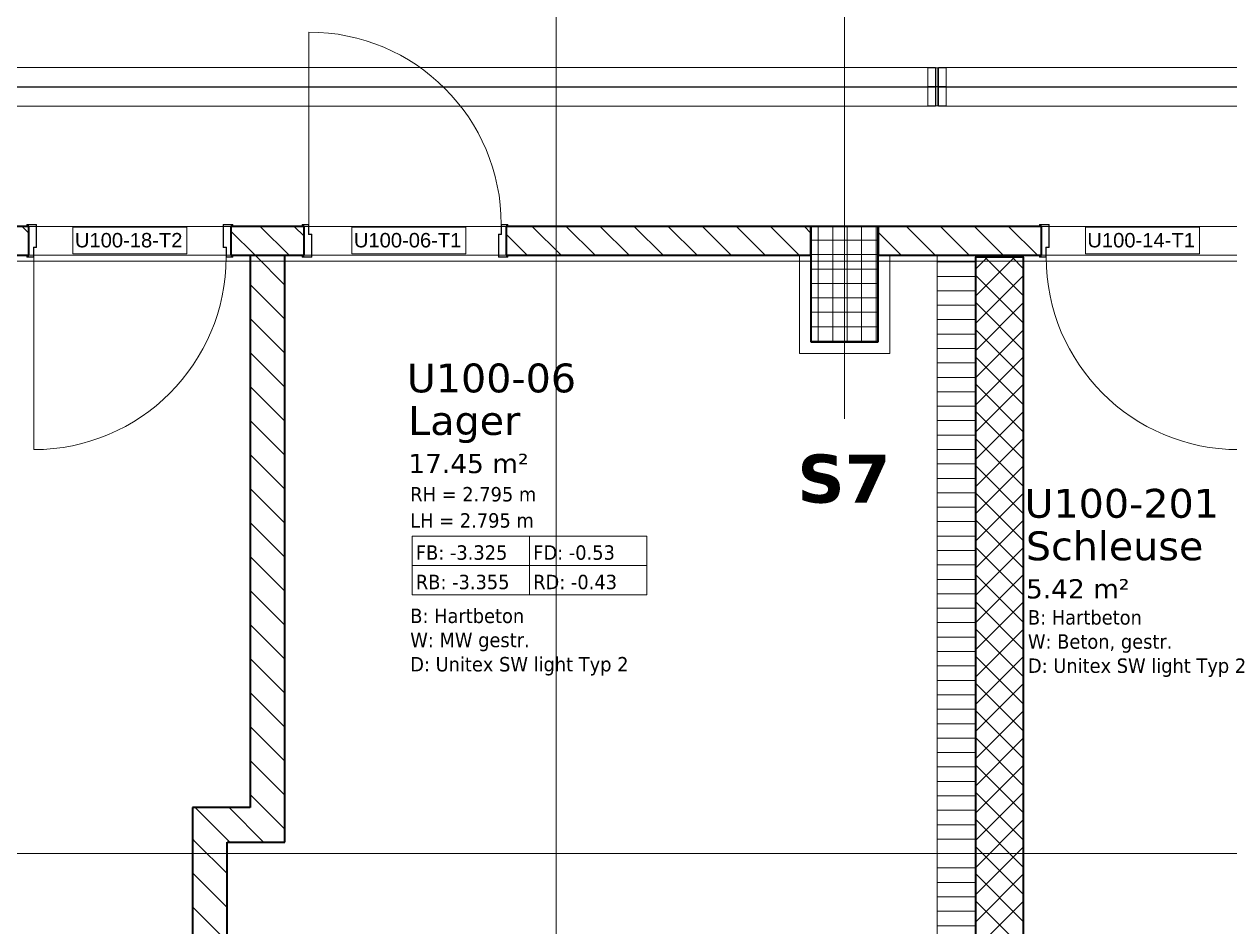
# Model space of a CAD drawing. Extents: x -982 to 937, y -179 to 616.
# Drawn here: x -334.8 to -209.4, y 153.2 to 247 of the extents above; entities that cross this region are included whole.
import ezdxf
from ezdxf.lldxf.tags import DXFTag

# ---------------------------------------------------------------- set-up
doc = ezdxf.new("R2010")
doc.units = 0
doc.layers.get('0').update_dxf_attribs({"lineweight": 13})
for name, color, linetype, lineweight in [('A-AREA-____-IDEN', 7, 'Continuous', 5), ('A-DOOR-____-IDEN', 7, 'Continuous', 5), ('A-DOOR-____-OTLN', 7, 'Continuous', 9), ('A-DOOR-FRAM-MCUT', 7, 'Continuous', 9), ('A-DOOR-OPNG-OTLN', 7, 'Continuous', 9), ('A-FLOR-____-OTLN', 7, 'Continuous', 9), ('A-FLOR-____-OVHD', 7, 'Strichpunkt - Fein', 9), ('A-WALL-____-MCUT', 7, 'Continuous', 35), ('A-WALL-____-PATT', 7, 'Continuous', 35), ('S-COLS-____-MCUT', 7, 'Continuous', 35), ('S-COLS-____-OTLN', 7, 'Continuous', 9), ('S-GRID-____-OTLN', 7, 'Continuous', 5)]:
    doc.layers.add(name, color=color, linetype=linetype, lineweight=lineweight)
doc.layers.add('EL01_WAN_Röhre Boden', color=7, linetype='Continuous', lineweight=13, true_color=0xff6666)
doc.layers.add('S-GRID-____-IDEN', color=7, linetype='Continuous', lineweight=9, true_color=0x5555aa)
doc.styles.get("Standard").update_dxf_attribs({"font": 'arial.ttf'})
tags = doc.linetypes.add('_Rasterlinie_', pattern=[0.375, 0.2, -0.05, 0.075, -0.05]).pattern_tags.tags
tags[10:11] = [DXFTag(74, 4), DXFTag(75, 0), DXFTag(340, '0'), DXFTag(46, 1.0), DXFTag(50, 0.0), DXFTag(44, 0.0), DXFTag(45, 0.0)]
tags[8:9] = [DXFTag(74, 4), DXFTag(75, 0), DXFTag(340, '0'), DXFTag(46, 1.0), DXFTag(50, 0.0), DXFTag(44, 0.0), DXFTag(45, 0.0)]
tags[6:7] = [DXFTag(74, 4), DXFTag(75, 0), DXFTag(340, '0'), DXFTag(46, 1.0), DXFTag(50, 0.0), DXFTag(44, 0.0), DXFTag(45, 0.0)]
tags[4:5] = [DXFTag(74, 4), DXFTag(75, 0), DXFTag(340, '0'), DXFTag(46, 1.0), DXFTag(50, 0.0), DXFTag(44, 0.0), DXFTag(45, 0.0)]
tags = doc.linetypes.add('ACAD_ISO03W100', pattern=[30, 12, -18]).pattern_tags.tags
tags[6:7] = [DXFTag(74, 4), DXFTag(75, 0), DXFTag(340, '0'), DXFTag(46, 0.0), DXFTag(50, 0.0), DXFTag(44, 0.0), DXFTag(45, 0.0)]
tags[4:5] = [DXFTag(74, 4), DXFTag(75, 0), DXFTag(340, '0'), DXFTag(46, 0.0), DXFTag(50, 0.0), DXFTag(44, 0.0), DXFTag(45, 0.0)]
tags = doc.linetypes.add('Grundrissdarstellung Sturz', pattern=[0.25, 0.15, -0.05, 0, -0.05]).pattern_tags.tags
tags[10:11] = [DXFTag(74, 4), DXFTag(75, 0), DXFTag(340, '0'), DXFTag(46, 1.0), DXFTag(50, 0.0), DXFTag(44, 0.0), DXFTag(45, 0.0)]
tags[8:9] = [DXFTag(74, 4), DXFTag(75, 0), DXFTag(340, '0'), DXFTag(46, 1.0), DXFTag(50, 0.0), DXFTag(44, 0.0), DXFTag(45, 0.0)]
tags[6:7] = [DXFTag(74, 4), DXFTag(75, 0), DXFTag(340, '0'), DXFTag(46, 1.0), DXFTag(50, 0.0), DXFTag(44, 0.0), DXFTag(45, 0.0)]
tags[4:5] = [DXFTag(74, 4), DXFTag(75, 0), DXFTag(340, '0'), DXFTag(46, 1.0), DXFTag(50, 0.0), DXFTag(44, 0.0), DXFTag(45, 0.0)]
tags = doc.linetypes.add('Strichpunkt - Fein', pattern=[0.2, 0.1, -0.05, 0, -0.05]).pattern_tags.tags
tags[10:11] = [DXFTag(74, 4), DXFTag(75, 0), DXFTag(340, '0'), DXFTag(46, 1.0), DXFTag(50, 0.0), DXFTag(44, 0.0), DXFTag(45, 0.0)]
tags[8:9] = [DXFTag(74, 4), DXFTag(75, 0), DXFTag(340, '0'), DXFTag(46, 1.0), DXFTag(50, 0.0), DXFTag(44, 0.0), DXFTag(45, 0.0)]
tags[6:7] = [DXFTag(74, 4), DXFTag(75, 0), DXFTag(340, '0'), DXFTag(46, 1.0), DXFTag(50, 0.0), DXFTag(44, 0.0), DXFTag(45, 0.0)]
tags[4:5] = [DXFTag(74, 4), DXFTag(75, 0), DXFTag(340, '0'), DXFTag(46, 1.0), DXFTag(50, 0.0), DXFTag(44, 0.0), DXFTag(45, 0.0)]
tags = doc.linetypes.add('STRICHPUNKT2', pattern=[12.7, 6.35, -3.175, 0, -3.175]).pattern_tags.tags
tags[10:11] = [DXFTag(74, 4), DXFTag(75, 0), DXFTag(340, '0'), DXFTag(46, 0.0), DXFTag(50, 0.0), DXFTag(44, 0.0), DXFTag(45, 0.0)]
tags[8:9] = [DXFTag(74, 4), DXFTag(75, 0), DXFTag(340, '0'), DXFTag(46, 0.0), DXFTag(50, 0.0), DXFTag(44, 0.0), DXFTag(45, 0.0)]
tags[6:7] = [DXFTag(74, 4), DXFTag(75, 0), DXFTag(340, '0'), DXFTag(46, 0.0), DXFTag(50, 0.0), DXFTag(44, 0.0), DXFTag(45, 0.0)]
tags[4:5] = [DXFTag(74, 4), DXFTag(75, 0), DXFTag(340, '0'), DXFTag(46, 0.0), DXFTag(50, 0.0), DXFTag(44, 0.0), DXFTag(45, 0.0)]

# ---------------------------------------------------------------- blocks, each defined once
blk = doc.blocks.new('Referenz-A0UJ2GQRXE', base_point=(-954.02, -167.52))
at = {"layer": 'A-AREA-____-IDEN', "color": 0, "linetype": 'Continuous', "ltscale": 0.13}
for p, q in [((-294.43, 193.8), (-270.03, 193.8)), ((-294.43, 187.68), (-294.43, 193.8)), ((-282.23, 193.8), (-282.23, 187.68)), ((-270.03, 193.8), (-270.03, 187.68)), ((-294.43, 190.74), (-270.03, 190.74)), ((-270.03, 187.68), (-294.43, 187.68))]:
    blk.add_line(p, q, dxfattribs=at)
at = {"layer": 'A-DOOR-____-IDEN', "color": 0, "linetype": 'Continuous', "ltscale": 0.13}
for p, q in [((-329.68, 225.93), (-317.84, 225.93)), ((-329.68, 223.15), (-329.68, 225.93)), ((-317.84, 225.93), (-317.84, 223.15)), ((-300.68, 225.93), (-288.84, 225.93)), ((-300.68, 223.15), (-300.68, 225.93)), ((-288.84, 225.93), (-288.84, 223.15)), ((-224.43, 225.93), (-212.59, 225.93)), ((-224.43, 223.15), (-224.43, 225.93)), ((-212.59, 225.93), (-212.59, 223.15)), ((-317.84, 223.15), (-329.68, 223.15)), ((-288.84, 223.15), (-300.68, 223.15)), ((-212.59, 223.15), (-224.43, 223.15))]:
    blk.add_line(p, q, dxfattribs=at)
at = {"layer": 'A-DOOR-____-OTLN', "color": 0, "linetype": 'Grundrissdarstellung Sturz', "ltscale": 0.13}
for p, q in [((-313.26, 225.99), (-334.26, 225.99)), ((-284.66, 225.99), (-305.66, 225.99)), ((-229.01, 225.99), (-208.01, 225.99)), ((-313.26, 222.99), (-334.26, 222.99)), ((-284.66, 222.99), (-305.66, 222.99)), ((-229.01, 222.99), (-208.01, 222.99))]:
    blk.add_line(p, q, dxfattribs=at)
at = {"layer": 'A-DOOR-FRAM-MCUT', "color": 0, "linetype": 'Continuous', "ltscale": 0.13}
for p, q in [((-333.46, 226.19), (-334.46, 226.19)), ((-334.46, 226.19), (-334.46, 225.99)), ((-334.46, 225.99), (-334.42, 225.99)), ((-334.42, 225.99), (-334.42, 226.15)), ((-334.42, 226.15), (-333.5, 226.15)), ((-333.5, 226.15), (-333.5, 223.83)), ((-333.46, 223.79), (-333.46, 226.19)), ((-313.06, 226.19), (-314.06, 226.19)), ((-314.06, 226.19), (-314.06, 223.79)), ((-314.02, 223.83), (-314.02, 226.15)), ((-314.02, 226.15), (-313.1, 226.15)), ((-313.1, 226.15), (-313.1, 225.99)), ((-313.1, 225.99), (-313.06, 225.99)), ((-313.06, 225.99), (-313.06, 226.19)), ((-305.86, 225.99), (-305.86, 226.19)), ((-305.86, 226.19), (-305.16, 226.19)), ((-305.82, 225.99), (-305.86, 225.99)), ((-305.82, 226.15), (-305.82, 225.99)), ((-305.2, 226.15), (-305.82, 226.15)), ((-305.2, 225.15), (-305.2, 226.15)), ((-305.16, 226.19), (-305.16, 225.19)), ((-285.16, 225.19), (-285.16, 226.19)), ((-285.16, 226.19), (-284.46, 226.19)), ((-285.12, 226.15), (-285.12, 225.15)), ((-284.5, 226.15), (-285.12, 226.15)), ((-284.5, 225.99), (-284.5, 226.15)), ((-284.46, 225.99), (-284.5, 225.99)), ((-284.46, 226.19), (-284.46, 225.99)), ((-229.21, 226.19), (-228.21, 226.19)), ((-229.21, 225.99), (-229.21, 226.19)), ((-229.17, 225.99), (-229.21, 225.99)), ((-229.17, 226.15), (-229.17, 225.99)), ((-228.25, 226.15), (-229.17, 226.15)), ((-228.25, 223.83), (-228.25, 226.15)), ((-228.21, 226.19), (-228.21, 223.79)), ((-304.9, 225.15), (-305.2, 225.15)), ((-305.16, 225.19), (-304.86, 225.19)), ((-304.9, 222.83), (-304.9, 225.15)), ((-304.86, 225.19), (-304.86, 222.79)), ((-285.46, 225.19), (-285.16, 225.19)), ((-285.46, 222.79), (-285.46, 225.19)), ((-285.42, 225.15), (-285.42, 222.83)), ((-285.12, 225.15), (-285.42, 225.15)), ((-333.5, 223.83), (-333.8, 223.83)), ((-333.8, 223.83), (-333.8, 222.83)), ((-333.76, 222.79), (-333.76, 223.79)), ((-333.76, 223.79), (-333.46, 223.79)), ((-314.06, 223.79), (-313.76, 223.79)), ((-313.72, 223.83), (-314.02, 223.83)), ((-313.76, 223.79), (-313.76, 222.79)), ((-313.72, 222.83), (-313.72, 223.83)), ((-228.55, 223.83), (-228.25, 223.83)), ((-228.55, 222.83), (-228.55, 223.83)), ((-228.51, 223.79), (-228.51, 222.79)), ((-228.21, 223.79), (-228.51, 223.79)), ((-334.42, 222.99), (-334.46, 222.99)), ((-334.46, 222.99), (-334.46, 222.79)), ((-334.46, 222.79), (-333.76, 222.79)), ((-334.42, 222.83), (-334.42, 222.99)), ((-333.8, 222.83), (-334.42, 222.83)), ((-313.76, 222.79), (-313.06, 222.79)), ((-313.1, 222.83), (-313.72, 222.83)), ((-313.06, 222.99), (-313.1, 222.99)), ((-313.1, 222.99), (-313.1, 222.83)), ((-313.06, 222.79), (-313.06, 222.99)), ((-305.86, 222.99), (-305.82, 222.99)), ((-305.86, 222.79), (-305.86, 222.99)), ((-304.86, 222.79), (-305.86, 222.79)), ((-305.82, 222.99), (-305.82, 222.83)), ((-305.82, 222.83), (-304.9, 222.83)), ((-284.46, 222.79), (-285.46, 222.79)), ((-285.42, 222.83), (-284.5, 222.83)), ((-284.5, 222.99), (-284.46, 222.99)), ((-284.5, 222.83), (-284.5, 222.99)), ((-284.46, 222.99), (-284.46, 222.79)), ((-229.21, 222.99), (-229.17, 222.99)), ((-229.21, 222.79), (-229.21, 222.99)), ((-228.51, 222.79), (-229.21, 222.79)), ((-229.17, 222.99), (-229.17, 222.83)), ((-229.17, 222.83), (-228.55, 222.83))]:
    blk.add_line(p, q, dxfattribs=at)
at = {"layer": 'A-DOOR-OPNG-OTLN', "color": 0, "linetype": 'Continuous', "ltscale": 0.13}
for p, q in [((-305.16, 226.19), (-305.16, 246.19)), ((-333.76, 222.79), (-333.76, 202.79))]:
    blk.add_line(p, q, dxfattribs=at)
for centre, major_axis in [((-305.16, 226.19), (20, 0)), ((-333.76, 222.79), (0, -20)), ((-208.51, 222.79), (-20, 0))]:
    blk.add_ellipse(centre, major_axis=major_axis, ratio=1, start_param=0, end_param=1.570796, dxfattribs=at)
at = {"layer": 'A-FLOR-____-OTLN', "color": 0, "linetype": 'Continuous', "ltscale": 0.13}
for p, q in [((-334.26, 225.99), (-333.5, 225.99)), ((-333.46, 225.99), (-314.06, 225.99)), ((-314.02, 225.99), (-313.26, 225.99)), ((-305.66, 225.99), (-305.2, 225.99)), ((-305.16, 225.99), (-285.16, 225.99)), ((-285.12, 225.99), (-284.66, 225.99)), ((-333.8, 222.99), (-334.26, 222.99)), ((-313.76, 222.99), (-333.76, 222.99)), ((-313.26, 222.99), (-313.72, 222.99)), ((-304.9, 222.99), (-305.66, 222.99)), ((-285.46, 222.99), (-304.86, 222.99)), ((-284.66, 222.99), (-285.42, 222.99)), ((-230.86, 222.99), (-230.86, 222.79))]:
    blk.add_line(p, q, dxfattribs=at)
at = {"layer": 'A-FLOR-____-OVHD', "color": 0, "linetype": 'Strichpunkt - Fein', "ltscale": 0.13}
for p, q in [((-254.16, 222.99), (-254.16, 212.79)), ((-244.76, 212.79), (-244.76, 222.99)), ((-254.16, 212.79), (-244.76, 212.79))]:
    blk.add_line(p, q, dxfattribs=at)
at = {"layer": 'A-WALL-____-MCUT', "color": 0, "linetype": 'Continuous', "ltscale": 0.35}
for p, q in [((-334.26, 225.99), (-355.76, 225.99)), ((-334.26, 222.99), (-334.26, 225.99)), ((-305.66, 225.99), (-313.26, 225.99)), ((-313.26, 225.99), (-313.26, 222.99)), ((-305.66, 222.99), (-305.66, 225.99)), ((-252.96, 225.99), (-284.66, 225.99)), ((-284.66, 225.99), (-284.66, 222.99)), ((-252.96, 222.99), (-252.96, 225.99)), ((-229.01, 225.99), (-245.96, 225.99)), ((-245.96, 225.99), (-245.96, 222.99)), ((-229.01, 222.99), (-229.01, 225.99)), ((-336.26, 222.99), (-334.26, 222.99)), ((-313.26, 222.99), (-305.66, 222.99)), ((-311.26, 222.99), (-311.26, 165.59)), ((-307.66, 161.99), (-307.66, 222.99)), ((-284.66, 222.99), (-252.96, 222.99)), ((-245.96, 222.99), (-229.01, 222.99)), ((-235.86, 222.79), (-235.86, 118.59)), ((-230.86, 222.79), (-235.86, 222.79)), ((-230.86, 118.59), (-230.86, 222.79)), ((-317.26, 165.59), (-317.26, 43.59)), ((-311.26, 165.59), (-317.26, 165.59)), ((-313.66, 46.59), (-313.66, 161.99)), ((-313.66, 161.99), (-307.66, 161.99))]:
    blk.add_line(p, q, dxfattribs=at)
at = {"layer": 'A-WALL-____-MCUT', "color": 0, "linetype": 'Continuous', "lineweight": 9, "ltscale": 0.13}
for p, q in [((-239.86, 222.99), (-239.86, 122.59)), ((-235.86, 222.79), (-235.86, 222.99))]:
    blk.add_line(p, q, dxfattribs=at)
at = {"layer": 'A-WALL-____-PATT', "color": 0, "linetype": 'Continuous', "lineweight": 9, "ltscale": 0.13}
for p, q in [((-334.96, 225.99), (-334.26, 225.29)), ((-310.22, 225.99), (-307.22, 222.99)), ((-306.68, 225.99), (-305.66, 224.97)), ((-281.93, 225.99), (-278.93, 222.99)), ((-278.4, 225.99), (-275.4, 222.99)), ((-274.86, 225.99), (-271.86, 222.99)), ((-271.33, 225.99), (-268.33, 222.99)), ((-267.79, 225.99), (-264.79, 222.99)), ((-264.25, 225.99), (-261.25, 222.99)), ((-260.72, 225.99), (-257.72, 222.99)), ((-257.18, 225.99), (-254.18, 222.99)), ((-253.65, 225.99), (-252.96, 225.3)), ((-243.04, 225.99), (-240.04, 222.99)), ((-239.51, 225.99), (-236.51, 222.99)), ((-235.97, 225.99), (-232.97, 222.99)), ((-232.43, 225.99), (-229.43, 222.99)), ((-313.26, 225.5), (-310.75, 222.99)), ((-284.66, 225.18), (-282.47, 222.99)), ((-245.96, 225.38), (-243.58, 222.99)), ((-310.75, 222.99), (-307.66, 219.9)), ((-235.86, 222.3), (-239.86, 222.3)), ((-235.86, 221.56), (-234.62, 222.79)), ((-235.86, 218.73), (-231.8, 222.79)), ((-230.86, 218.76), (-234.89, 222.79)), ((-230.86, 221.59), (-232.06, 222.79)), ((-235.86, 220.8), (-239.86, 220.8)), ((-230.86, 215.93), (-235.86, 220.93)), ((-235.86, 215.9), (-230.86, 220.9)), ((-311.26, 219.96), (-307.66, 216.36)), ((-235.86, 219.3), (-239.86, 219.3)), ((-230.86, 213.1), (-235.86, 218.1)), ((-235.86, 217.8), (-239.86, 217.8)), ((-235.86, 213.07), (-230.86, 218.07)), ((-311.26, 216.43), (-307.66, 212.83)), ((-235.86, 216.3), (-239.86, 216.3)), ((-235.86, 214.8), (-239.86, 214.8)), ((-230.86, 210.28), (-235.86, 215.28)), ((-235.86, 210.24), (-230.86, 215.24)), ((-235.86, 213.3), (-239.86, 213.3)), ((-311.26, 212.89), (-307.66, 209.29)), ((-230.86, 207.45), (-235.86, 212.45)), ((-235.86, 207.42), (-230.86, 212.42)), ((-235.86, 211.8), (-239.86, 211.8)), ((-311.26, 209.36), (-307.66, 205.76)), ((-235.86, 210.3), (-239.86, 210.3)), ((-230.86, 204.62), (-235.86, 209.62)), ((-235.86, 204.59), (-230.86, 209.59)), ((-235.86, 208.8), (-239.86, 208.8)), ((-235.86, 207.3), (-239.86, 207.3)), ((-311.26, 205.82), (-307.66, 202.22)), ((-235.86, 205.8), (-239.86, 205.8)), ((-230.86, 201.79), (-235.86, 206.79)), ((-235.86, 201.76), (-230.86, 206.76)), ((-235.86, 204.3), (-239.86, 204.3)), ((-230.86, 198.96), (-235.86, 203.96)), ((-235.86, 198.93), (-230.86, 203.93)), ((-311.26, 202.29), (-307.66, 198.69)), ((-235.86, 202.8), (-239.86, 202.8)), ((-235.86, 201.3), (-239.86, 201.3)), ((-230.86, 196.13), (-235.86, 201.13)), ((-235.86, 196.1), (-230.86, 201.1)), ((-235.86, 199.8), (-239.86, 199.8)), ((-311.26, 198.75), (-307.66, 195.15)), ((-235.86, 198.3), (-239.86, 198.3)), ((-230.86, 193.3), (-235.86, 198.3)), ((-235.86, 193.27), (-230.86, 198.27)), ((-235.86, 196.8), (-239.86, 196.8)), ((-311.26, 195.22), (-307.66, 191.62)), ((-235.86, 195.3), (-239.86, 195.3)), ((-230.86, 190.48), (-235.86, 195.48)), ((-235.86, 190.45), (-230.86, 195.45)), ((-235.86, 193.8), (-239.86, 193.8)), ((-235.86, 192.3), (-239.86, 192.3)), ((-230.86, 187.65), (-235.86, 192.65)), ((-235.86, 187.62), (-230.86, 192.62)), ((-311.26, 191.68), (-307.66, 188.08)), ((-235.86, 190.8), (-239.86, 190.8)), ((-235.86, 189.3), (-239.86, 189.3)), ((-230.86, 184.82), (-235.86, 189.82)), ((-235.86, 184.79), (-230.86, 189.79)), ((-311.26, 188.14), (-307.66, 184.54)), ((-235.86, 187.8), (-239.86, 187.8)), ((-230.86, 181.99), (-235.86, 186.99)), ((-235.86, 181.96), (-230.86, 186.96)), ((-235.86, 186.3), (-239.86, 186.3)), ((-311.26, 184.61), (-307.66, 181.01)), ((-235.86, 184.8), (-239.86, 184.8)), ((-235.86, 183.3), (-239.86, 183.3)), ((-230.86, 179.16), (-235.86, 184.16)), ((-235.86, 179.13), (-230.86, 184.13)), ((-235.86, 181.8), (-239.86, 181.8)), ((-311.26, 181.07), (-307.66, 177.47)), ((-230.86, 176.33), (-235.86, 181.33)), ((-235.86, 176.3), (-230.86, 181.3)), ((-235.86, 180.3), (-239.86, 180.3)), ((-235.86, 178.8), (-239.86, 178.8)), ((-230.86, 173.51), (-235.86, 178.51)), ((-235.86, 173.47), (-230.86, 178.47)), ((-311.26, 177.54), (-307.66, 173.94)), ((-235.86, 177.3), (-239.86, 177.3)), ((-235.86, 175.8), (-239.86, 175.8)), ((-230.86, 170.68), (-235.86, 175.68)), ((-235.86, 170.65), (-230.86, 175.65)), ((-235.86, 174.3), (-239.86, 174.3)), ((-311.26, 174), (-307.66, 170.4)), ((-235.86, 172.8), (-239.86, 172.8)), ((-230.86, 167.85), (-235.86, 172.85)), ((-235.86, 167.82), (-230.86, 172.82)), ((-235.86, 171.3), (-239.86, 171.3)), ((-311.26, 170.47), (-307.66, 166.87)), ((-235.86, 169.8), (-239.86, 169.8)), ((-230.86, 165.02), (-235.86, 170.02)), ((-235.86, 164.99), (-230.86, 169.99)), ((-235.86, 168.3), (-239.86, 168.3)), ((-311.26, 166.93), (-309.92, 165.59)), ((-235.86, 166.8), (-239.86, 166.8)), ((-230.86, 162.19), (-235.86, 167.19)), ((-235.86, 162.16), (-230.86, 167.16)), ((-316.99, 165.59), (-313.39, 161.99)), ((-313.46, 165.59), (-309.86, 161.99)), ((-309.92, 165.59), (-307.66, 163.33)), ((-235.86, 165.3), (-239.86, 165.3)), ((-230.86, 159.36), (-235.86, 164.36)), ((-235.86, 159.33), (-230.86, 164.33)), ((-235.86, 163.8), (-239.86, 163.8)), ((-317.26, 162.33), (-316.93, 161.99)), ((-316.93, 161.99), (-313.66, 158.73)), ((-235.86, 162.3), (-239.86, 162.3)), ((-235.86, 160.8), (-239.86, 160.8)), ((-230.86, 156.54), (-235.86, 161.54)), ((-235.86, 156.5), (-230.86, 161.5)), ((-235.86, 159.3), (-239.86, 159.3)), ((-317.26, 158.79), (-313.66, 155.19)), ((-230.86, 153.71), (-235.86, 158.71)), ((-235.86, 153.68), (-230.86, 158.68)), ((-235.86, 157.8), (-239.86, 157.8)), ((-235.86, 156.3), (-239.86, 156.3)), ((-230.86, 150.88), (-235.86, 155.88)), ((-235.86, 150.85), (-230.86, 155.85)), ((-317.26, 155.25), (-313.66, 151.65)), ((-235.86, 154.8), (-239.86, 154.8)), ((-235.86, 153.3), (-239.86, 153.3))]:
    blk.add_line(p, q, dxfattribs=at)
at = {"layer": 'S-COLS-____-MCUT', "color": 0, "linetype": 'Continuous', "ltscale": 0.35}
for p, q in [((-245.96, 225.99), (-252.96, 225.99)), ((-252.96, 225.99), (-252.96, 213.99)), ((-245.96, 213.99), (-245.96, 225.99)), ((-252.96, 213.99), (-245.96, 213.99))]:
    blk.add_line(p, q, dxfattribs=at)
at = {"layer": 'S-COLS-____-OTLN', "color": 0, "linetype": 'Continuous', "ltscale": 0.13}
for p, q in [((-252.2, 213.99), (-252.2, 225.99)), ((-250.7, 213.99), (-250.7, 225.99)), ((-249.2, 213.99), (-249.2, 225.99)), ((-247.7, 213.99), (-247.7, 225.99)), ((-246.2, 213.99), (-246.2, 225.99)), ((-252.96, 224.56), (-245.96, 224.56)), ((-252.96, 223.06), (-245.96, 223.06)), ((-252.96, 221.56), (-245.96, 221.56)), ((-252.96, 220.06), (-245.96, 220.06)), ((-252.96, 218.56), (-245.96, 218.56)), ((-252.96, 217.06), (-245.96, 217.06)), ((-252.96, 215.56), (-245.96, 215.56)), ((-252.96, 214.06), (-245.96, 214.06))]:
    blk.add_line(p, q, dxfattribs=at)
at = {"layer": 'S-GRID-____-OTLN', "color": 0, "linetype": '_Rasterlinie_', "ltscale": 0.13}
for p, q in [((-249.46, 606.16), (-249.46, 205.98)), ((-279.46, -167.52), (-279.46, 592.59)), ((-938.86, 222.39), (306.33, 222.39)), ((-948.54, 160.79), (290.33, 160.79))]:
    blk.add_line(p, q, dxfattribs=at)
at = {"layer": 'A-AREA-____-IDEN', "color": 0, "linetype": 'Continuous', "ltscale": 0.13, "attachment_point": 1}
for s, insert, char_height in [('{\\fVerdana;U100-06}', (-294.97, 211.74), 3), ('{\\fVerdana;Lager}', (-294.83, 207.32), 3), ('{\\fVerdana;17.45 m²}', (-294.82, 202.35), 2), ('{\\W0.9;\\fVerdana;RH = 2.795 m}', (-294.62, 198.9), 1.5), ('{\\fVerdana;U100-201}', (-230.76, 198.71), 3), ('{\\W0.9;\\fVerdana;LH = 2.795 m}', (-294.62, 196.18), 1.5), ('{\\fVerdana;Schleuse}', (-230.62, 194.29), 3), ('{\\W0.9;\\fVerdana;FB: -3.325}', (-294.04, 192.84), 1.5), ('{\\W0.9;\\fVerdana;FD: -0.53}', (-281.84, 192.84), 1.5), ('{\\W0.9;\\fVerdana;RB: -3.355}', (-294.04, 189.78), 1.5), ('{\\W0.9;\\fVerdana;RD: -0.43}', (-281.84, 189.78), 1.5), ('{\\fVerdana;5.42 m²}', (-230.61, 189.32), 2), ('{\\W0.9;\\fVerdana;B: Hartbeton}', (-294.62, 186.26), 1.5), ('{\\W0.9;\\fVerdana;B: Hartbeton}', (-230.41, 186.1), 1.5), ('{\\W0.9;\\fVerdana;W: MW gestr.}', (-294.62, 183.75), 1.5), ('{\\W0.9;\\fVerdana;W: Beton, gestr.}', (-230.41, 183.59), 1.5), ('{\\W0.9;\\fVerdana;D: Unitex SW light Typ 2}', (-294.62, 181.23), 1.5), ('{\\W0.9;\\fVerdana;D: Unitex SW light Typ 2}', (-230.41, 181.08), 1.5)]:
    blk.add_mtext(s, dxfattribs=dict(at, insert=insert, char_height=char_height))
at = {"layer": 'A-DOOR-____-IDEN', "color": 0, "linetype": 'Continuous', "ltscale": 0.13, "char_height": 1.5, "attachment_point": 1}
for s, insert in [('{\\fArial;U100-18-T2}', (-329.48, 225.31)), ('{\\fArial;U100-06-T1}', (-300.48, 225.31)), ('{\\fArial;U100-14-T1}', (-224.23, 225.31))]:
    blk.add_mtext(s, dxfattribs=dict(at, insert=insert))
at = {"layer": 'S-GRID-____-IDEN', "color": 0, "linetype": 'Continuous', "lineweight": 5, "ltscale": 0.13, "insert": (-254.39, 202.28), "char_height": 5, "attachment_point": 1}
blk.add_mtext('{\\fVerdana|b1|i0;S7}', dxfattribs=at)
blk = doc.blocks.new('Wickelfalzrohr-A0UJ2GSLXE', base_point=(-360.01, 238.5))
at = {"color": 0, "linetype": 'ByBlock', "lineweight": -2, "ltscale": 0.13}
for p, q in [((-240.01, 242.5), (-360.01, 242.5)), ((-360.01, 241.33), (-360.01, 242.5)), ((-240.01, 241.33), (-240.01, 242.5)), ((-360.01, 239.68), (-360.01, 241.33)), ((-240.01, 239.68), (-240.01, 241.33)), ((-360.01, 238.5), (-360.01, 239.68)), ((-240.01, 238.5), (-240.01, 239.68)), ((-360.01, 238.5), (-240.01, 238.5))]:
    blk.add_line(p, q, dxfattribs=at)
at = {"color": 0, "linetype": 'STRICHPUNKT2', "lineweight": 25, "ltscale": 0.25}
blk.add_line((-360.01, 240.5), (-240.01, 240.5), dxfattribs=at)
blk = doc.blocks.new('Steckverbinder-A0UJ2GVPXE', base_point=(-240.81, 238.5))
at = {"color": 0, "linetype": 'ByBlock', "lineweight": -2, "ltscale": 0.13}
for p, q in [((-238.91, 242.49), (-240.81, 242.49)), ((-240.81, 241.33), (-240.81, 242.49)), ((-239.86, 238.5), (-239.86, 242.5)), ((-238.91, 241.33), (-238.91, 242.49)), ((-240.81, 239.68), (-240.81, 241.33)), ((-238.91, 239.68), (-238.91, 241.33)), ((-240.81, 238.51), (-240.81, 239.68)), ((-238.91, 238.51), (-238.91, 239.68)), ((-240.81, 238.51), (-238.91, 238.51))]:
    blk.add_line(p, q, dxfattribs=at)
at = {"color": 0, "linetype": 'STRICHPUNKT2', "lineweight": 25, "ltscale": 0.25}
blk.add_line((-238.91, 240.5), (-240.81, 240.5), dxfattribs=at)
blk = doc.blocks.new('Wickelfalzrohr-A0UJ2H2FXE', base_point=(-239.71, 238.5))
at = {"color": 0, "linetype": 'ByBlock', "lineweight": -2, "ltscale": 0.13}
for p, q in [((-119.71, 242.5), (-239.71, 242.5)), ((-239.71, 241.33), (-239.71, 242.5)), ((-119.71, 241.33), (-119.71, 242.5)), ((-239.71, 239.68), (-239.71, 241.33)), ((-119.71, 239.68), (-119.71, 241.33)), ((-239.71, 238.5), (-239.71, 239.68)), ((-119.71, 238.5), (-119.71, 239.68)), ((-239.71, 238.5), (-119.71, 238.5))]:
    blk.add_line(p, q, dxfattribs=at)
at = {"color": 0, "linetype": 'STRICHPUNKT2', "lineweight": 25, "ltscale": 0.25}
blk.add_line((-239.71, 240.5), (-119.71, 240.5), dxfattribs=at)

msp = doc.modelspace()

# ---------------------------------------------------------------- block references
at = {"color": 9, "lineweight": 25, "ltscale": 0.25, "true_color": 0xc0c0c0}
msp.add_blockref('Referenz-A0UJ2GQRXE', (-954.02, -167.52), dxfattribs=at)
at = {"layer": 'EL01_WAN_Röhre Boden', "color": 6, "linetype": 'ACAD_ISO03W100', "ltscale": 0.13, "true_color": 0xff00ff}
for name, p in [('Wickelfalzrohr-A0UJ2GSLXE', (-360.01, 238.5)), ('Steckverbinder-A0UJ2GVPXE', (-240.81, 238.5)), ('Wickelfalzrohr-A0UJ2H2FXE', (-239.71, 238.5))]:
    msp.add_blockref(name, p, dxfattribs=at)

doc.saveas('drawing.dxf')
